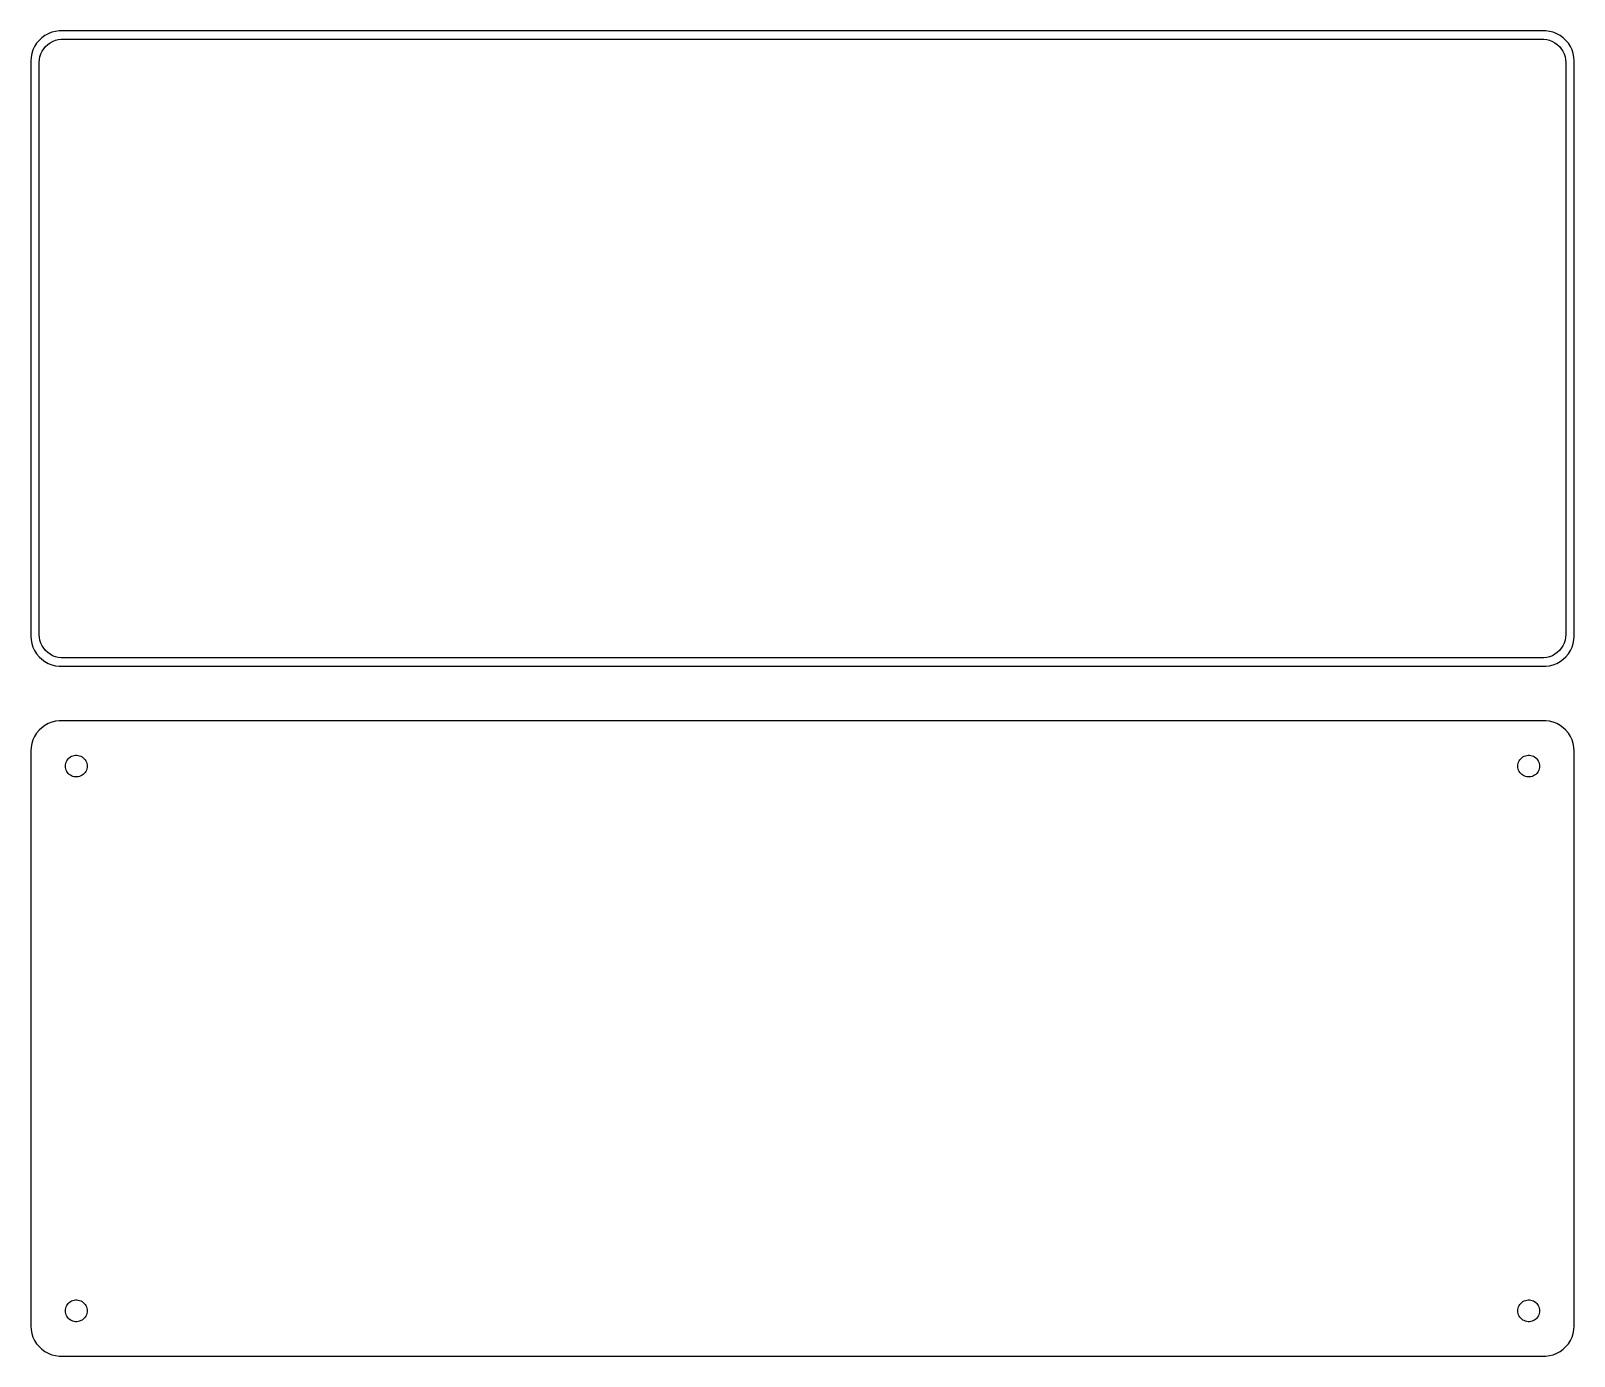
# Model space of a CAD drawing. Header units: metres. Extents: x -128 to 128, y 62 to 280.
import ezdxf

# ---------------------------------------------------------------- set-up
doc = ezdxf.new("R2010")
doc.units = ezdxf.units.M

msp = doc.modelspace()

# ---------------------------------------------------------------- linework, layer by layer
for p, q in [((-126.545, 278.439), (-126.882, 277.909)), ((-126.145, 278.923), (-126.545, 278.439)), ((-125.687, 279.353), (-126.145, 278.923)), ((-125.179, 279.722), (-125.687, 279.353)), ((-124.629, 280.024), (-125.179, 279.722)), ((-125.071, 277.899), (-124.716, 278.231)), ((-124.716, 278.231), (-124.323, 278.517)), ((-124.045, 280.255), (-124.629, 280.024)), ((-124.323, 278.517), (-123.898, 278.751)), ((-123.437, 280.411), (-124.045, 280.255)), ((-123.898, 278.751), (-123.446, 278.93)), ((-123.446, 278.93), (-122.975, 279.051)), ((-122.814, 280.49), (-123.437, 280.411)), ((-122.975, 279.051), (-122.493, 279.112)), ((122.814, 280.49), (-122.814, 280.49)), ((-122.493, 279.112), (122.493, 279.112)), ((122.493, 279.112), (122.975, 279.051)), ((123.437, 280.411), (122.814, 280.49)), ((122.975, 279.051), (123.446, 278.93)), ((124.045, 280.255), (123.437, 280.411)), ((123.446, 278.93), (123.898, 278.751)), ((123.898, 278.751), (124.323, 278.517)), ((124.629, 280.024), (124.045, 280.255)), ((124.323, 278.517), (124.716, 278.231)), ((125.179, 279.722), (124.629, 280.024)), ((124.716, 278.231), (125.071, 277.899)), ((125.687, 279.353), (125.179, 279.722)), ((126.145, 278.923), (125.687, 279.353)), ((126.545, 278.439), (126.145, 278.923)), ((126.882, 277.909), (126.545, 278.439)), ((-127.461, 276.127), (-127.5, 275.5)), ((-127.5, 275.5), (-127.5, 180.5)), ((-127.343, 276.743), (-127.461, 276.127)), ((-127.149, 277.341), (-127.343, 276.743)), ((-126.882, 277.909), (-127.149, 277.341)), ((-126.119, 275.25), (-126.089, 275.735)), ((-126.089, 275.735), (-125.998, 276.212)), ((-125.998, 276.212), (-125.848, 276.674)), ((-125.848, 276.674), (-125.641, 277.114)), ((-125.641, 277.114), (-125.38, 277.524)), ((-125.38, 277.524), (-125.071, 277.899)), ((125.071, 277.899), (125.38, 277.524)), ((125.38, 277.524), (125.641, 277.114)), ((125.641, 277.114), (125.848, 276.674)), ((125.848, 276.674), (125.998, 276.212)), ((125.998, 276.212), (126.089, 275.735)), ((126.089, 275.735), (126.119, 275.25)), ((127.149, 277.341), (126.882, 277.909)), ((127.343, 276.743), (127.149, 277.341)), ((127.461, 276.127), (127.343, 276.743)), ((127.5, 275.5), (127.461, 276.127)), ((127.5, 180.5), (127.5, 275.5)), ((-126.119, 180.75), (-126.119, 275.25)), ((126.119, 275.25), (126.119, 180.75)), ((-127.5, 180.5), (-127.461, 179.873)), ((-127.461, 179.873), (-127.343, 179.257)), ((-127.343, 179.257), (-127.149, 178.659)), ((-127.149, 178.659), (-126.882, 178.091)), ((-126.089, 180.265), (-126.119, 180.75)), ((-125.998, 179.788), (-126.089, 180.265)), ((-125.848, 179.326), (-125.998, 179.788)), ((-125.641, 178.886), (-125.848, 179.326)), ((-125.38, 178.476), (-125.641, 178.886)), ((125.641, 178.886), (125.38, 178.476)), ((125.848, 179.326), (125.641, 178.886)), ((125.998, 179.788), (125.848, 179.326)), ((126.089, 180.265), (125.998, 179.788)), ((126.119, 180.75), (126.089, 180.265)), ((126.882, 178.091), (127.149, 178.659)), ((127.149, 178.659), (127.343, 179.257)), ((127.343, 179.257), (127.461, 179.873)), ((127.461, 179.873), (127.5, 180.5)), ((-126.882, 178.091), (-126.545, 177.561)), ((-126.545, 177.561), (-126.145, 177.077)), ((-126.145, 177.077), (-125.687, 176.647)), ((-125.687, 176.647), (-125.179, 176.278)), ((-125.071, 178.101), (-125.38, 178.476)), ((-125.179, 176.278), (-124.629, 175.976)), ((-124.716, 177.769), (-125.071, 178.101)), ((-124.323, 177.483), (-124.716, 177.769)), ((-124.629, 175.976), (-124.045, 175.745)), ((-123.898, 177.249), (-124.323, 177.483)), ((-123.446, 177.07), (-123.898, 177.249)), ((-122.975, 176.949), (-123.446, 177.07)), ((-122.493, 176.888), (-122.975, 176.949)), ((122.493, 176.888), (-122.493, 176.888)), ((122.975, 176.949), (122.493, 176.888)), ((123.446, 177.07), (122.975, 176.949)), ((123.898, 177.249), (123.446, 177.07)), ((124.323, 177.483), (123.898, 177.249)), ((124.045, 175.745), (124.629, 175.976)), ((124.716, 177.769), (124.323, 177.483)), ((124.629, 175.976), (125.179, 176.278)), ((125.071, 178.101), (124.716, 177.769)), ((125.38, 178.476), (125.071, 178.101)), ((125.179, 176.278), (125.687, 176.647)), ((125.687, 176.647), (126.145, 177.077)), ((126.145, 177.077), (126.545, 177.561)), ((126.545, 177.561), (126.882, 178.091)), ((-124.045, 175.745), (-123.437, 175.589)), ((-123.437, 175.589), (-122.814, 175.51)), ((-122.814, 175.51), (122.814, 175.51)), ((122.814, 175.51), (123.437, 175.589)), ((123.437, 175.589), (124.045, 175.745)), ((-124.629, 166.024), (-125.179, 165.722)), ((-124.045, 166.255), (-124.629, 166.024)), ((-123.437, 166.411), (-124.045, 166.255)), ((-122.814, 166.49), (-123.437, 166.411)), ((122.814, 166.49), (-122.814, 166.49)), ((123.437, 166.411), (122.814, 166.49)), ((124.045, 166.255), (123.437, 166.411)), ((124.629, 166.024), (124.045, 166.255)), ((125.179, 165.722), (124.629, 166.024)), ((-127.149, 163.341), (-127.343, 162.743)), ((-126.882, 163.909), (-127.149, 163.341)), ((-126.545, 164.439), (-126.882, 163.909)), ((-126.145, 164.923), (-126.545, 164.439)), ((-125.687, 165.353), (-126.145, 164.923)), ((-125.179, 165.722), (-125.687, 165.353)), ((125.687, 165.353), (125.179, 165.722)), ((126.145, 164.923), (125.687, 165.353)), ((126.545, 164.439), (126.145, 164.923)), ((126.882, 163.909), (126.545, 164.439)), ((127.149, 163.341), (126.882, 163.909)), ((127.343, 162.743), (127.149, 163.341)), ((-127.461, 162.127), (-127.5, 161.5)), ((-127.5, 161.5), (-127.5, 66.5)), ((-127.343, 162.743), (-127.461, 162.127)), ((-120.766, 160.629), (-120.556, 160.712)), ((-120.556, 160.712), (-120.337, 160.768)), ((-120.337, 160.768), (-120.113, 160.796)), ((-120.113, 160.796), (-119.887, 160.796)), ((-119.887, 160.796), (-119.663, 160.768)), ((-119.663, 160.768), (-119.444, 160.712)), ((-119.444, 160.712), (-119.234, 160.629)), ((119.234, 160.629), (119.444, 160.712)), ((119.444, 160.712), (119.663, 160.768)), ((119.663, 160.768), (119.887, 160.796)), ((119.887, 160.796), (120.113, 160.796)), ((120.113, 160.796), (120.337, 160.768)), ((120.337, 160.768), (120.556, 160.712)), ((120.556, 160.712), (120.766, 160.629)), ((127.461, 162.127), (127.343, 162.743)), ((127.5, 161.5), (127.461, 162.127)), ((127.5, 66.5), (127.5, 161.5)), ((-121.8, 159), (-121.786, 159.226)), ((-121.786, 158.774), (-121.8, 159)), ((-121.786, 159.226), (-121.743, 159.448)), ((-121.743, 158.552), (-121.786, 158.774)), ((-121.743, 159.448), (-121.674, 159.663)), ((-121.674, 158.337), (-121.743, 158.552)), ((-121.674, 159.663), (-121.577, 159.867)), ((-121.577, 158.133), (-121.674, 158.337)), ((-121.577, 159.867), (-121.456, 160.058)), ((-121.456, 157.942), (-121.577, 158.133)), ((-121.456, 160.058), (-121.312, 160.232)), ((-121.312, 160.232), (-121.147, 160.387)), ((-121.147, 160.387), (-120.964, 160.52)), ((-120.964, 160.52), (-120.766, 160.629)), ((-119.234, 160.629), (-119.036, 160.52)), ((-119.036, 160.52), (-118.853, 160.387)), ((-118.853, 160.387), (-118.688, 160.232)), ((-118.688, 160.232), (-118.544, 160.058)), ((-118.544, 160.058), (-118.423, 159.867)), ((-118.423, 158.133), (-118.544, 157.942)), ((-118.423, 159.867), (-118.326, 159.663)), ((-118.326, 158.337), (-118.423, 158.133)), ((-118.326, 159.663), (-118.257, 159.448)), ((-118.257, 158.552), (-118.326, 158.337)), ((-118.257, 159.448), (-118.214, 159.226)), ((-118.214, 158.774), (-118.257, 158.552)), ((-118.214, 159.226), (-118.2, 159)), ((-118.2, 159), (-118.214, 158.774)), ((118.2, 159), (118.214, 159.226)), ((118.214, 158.774), (118.2, 159)), ((118.214, 159.226), (118.257, 159.448)), ((118.257, 158.552), (118.214, 158.774)), ((118.257, 159.448), (118.326, 159.663)), ((118.326, 158.337), (118.257, 158.552)), ((118.326, 159.663), (118.423, 159.867)), ((118.423, 158.133), (118.326, 158.337)), ((118.423, 159.867), (118.544, 160.058)), ((118.544, 157.942), (118.423, 158.133)), ((118.544, 160.058), (118.688, 160.232)), ((118.688, 160.232), (118.853, 160.387)), ((118.853, 160.387), (119.036, 160.52)), ((119.036, 160.52), (119.234, 160.629)), ((120.766, 160.629), (120.964, 160.52)), ((120.964, 160.52), (121.147, 160.387)), ((121.147, 160.387), (121.312, 160.232)), ((121.312, 160.232), (121.456, 160.058)), ((121.456, 160.058), (121.577, 159.867)), ((121.577, 158.133), (121.456, 157.942)), ((121.577, 159.867), (121.674, 159.663)), ((121.674, 158.337), (121.577, 158.133)), ((121.674, 159.663), (121.743, 159.448)), ((121.743, 158.552), (121.674, 158.337)), ((121.743, 159.448), (121.786, 159.226)), ((121.786, 158.774), (121.743, 158.552)), ((121.786, 159.226), (121.8, 159)), ((121.8, 159), (121.786, 158.774)), ((-121.312, 157.768), (-121.456, 157.942)), ((-121.147, 157.613), (-121.312, 157.768)), ((-120.964, 157.48), (-121.147, 157.613)), ((-120.766, 157.371), (-120.964, 157.48)), ((-120.556, 157.288), (-120.766, 157.371)), ((-120.337, 157.232), (-120.556, 157.288)), ((-120.113, 157.204), (-120.337, 157.232)), ((-119.887, 157.204), (-120.113, 157.204)), ((-119.663, 157.232), (-119.887, 157.204)), ((-119.444, 157.288), (-119.663, 157.232)), ((-119.234, 157.371), (-119.444, 157.288)), ((-119.036, 157.48), (-119.234, 157.371)), ((-118.853, 157.613), (-119.036, 157.48)), ((-118.688, 157.768), (-118.853, 157.613)), ((-118.544, 157.942), (-118.688, 157.768)), ((118.688, 157.768), (118.544, 157.942)), ((118.853, 157.613), (118.688, 157.768)), ((119.036, 157.48), (118.853, 157.613)), ((119.234, 157.371), (119.036, 157.48)), ((119.444, 157.288), (119.234, 157.371)), ((119.663, 157.232), (119.444, 157.288)), ((119.887, 157.204), (119.663, 157.232)), ((120.113, 157.204), (119.887, 157.204)), ((120.337, 157.232), (120.113, 157.204)), ((120.556, 157.288), (120.337, 157.232)), ((120.766, 157.371), (120.556, 157.288)), ((120.964, 157.48), (120.766, 157.371)), ((121.147, 157.613), (120.964, 157.48)), ((121.312, 157.768), (121.147, 157.613)), ((121.456, 157.942), (121.312, 157.768)), ((-121.8, 69), (-121.786, 69.2256)), ((-121.786, 68.7744), (-121.8, 69)), ((-121.786, 69.2256), (-121.743, 69.4476)), ((-121.743, 69.4476), (-121.674, 69.6626)), ((-121.674, 69.6626), (-121.577, 69.8672)), ((-121.577, 69.8672), (-121.456, 70.058)), ((-121.456, 70.058), (-121.312, 70.2322)), ((-121.312, 70.2322), (-121.147, 70.3869)), ((-121.147, 70.3869), (-120.964, 70.5198)), ((-120.964, 70.5198), (-120.766, 70.6287)), ((-120.766, 70.6287), (-120.556, 70.7119)), ((-120.556, 70.7119), (-120.337, 70.7681)), ((-120.337, 70.7681), (-120.113, 70.7964)), ((-120.113, 70.7964), (-119.887, 70.7964)), ((-119.887, 70.7964), (-119.663, 70.7681)), ((-119.663, 70.7681), (-119.444, 70.7119)), ((-119.444, 70.7119), (-119.234, 70.6287)), ((-119.234, 70.6287), (-119.036, 70.5198)), ((-119.036, 70.5198), (-118.853, 70.3869)), ((-118.853, 70.3869), (-118.688, 70.2322)), ((-118.688, 70.2322), (-118.544, 70.058)), ((-118.544, 70.058), (-118.423, 69.8672)), ((-118.423, 69.8672), (-118.326, 69.6626)), ((-118.326, 69.6626), (-118.257, 69.4476)), ((-118.257, 69.4476), (-118.214, 69.2256)), ((-118.214, 69.2256), (-118.2, 69)), ((-118.2, 69), (-118.214, 68.7744)), ((118.2, 69), (118.214, 69.2256)), ((118.214, 68.7744), (118.2, 69)), ((118.214, 69.2256), (118.257, 69.4476)), ((118.257, 69.4476), (118.326, 69.6626)), ((118.326, 69.6626), (118.423, 69.8672)), ((118.423, 69.8672), (118.544, 70.058)), ((118.544, 70.058), (118.688, 70.2322)), ((118.688, 70.2322), (118.853, 70.3869)), ((118.853, 70.3869), (119.036, 70.5198)), ((119.036, 70.5198), (119.234, 70.6287)), ((119.234, 70.6287), (119.444, 70.7119)), ((119.444, 70.7119), (119.663, 70.7681)), ((119.663, 70.7681), (119.887, 70.7964)), ((119.887, 70.7964), (120.113, 70.7964)), ((120.113, 70.7964), (120.337, 70.7681)), ((120.337, 70.7681), (120.556, 70.7119)), ((120.556, 70.7119), (120.766, 70.6287)), ((120.766, 70.6287), (120.964, 70.5198)), ((120.964, 70.5198), (121.147, 70.3869)), ((121.147, 70.3869), (121.312, 70.2322)), ((121.312, 70.2322), (121.456, 70.058)), ((121.456, 70.058), (121.577, 69.8672)), ((121.577, 69.8672), (121.674, 69.6626)), ((121.674, 69.6626), (121.743, 69.4476)), ((121.743, 69.4476), (121.786, 69.2256)), ((121.786, 69.2256), (121.8, 69)), ((121.8, 69), (121.786, 68.7744)), ((-127.5, 66.5), (-127.461, 65.8733)), ((-121.743, 68.5524), (-121.786, 68.7744)), ((-121.674, 68.3374), (-121.743, 68.5524)), ((-121.577, 68.1328), (-121.674, 68.3374)), ((-121.456, 67.942), (-121.577, 68.1328)), ((-121.312, 67.7678), (-121.456, 67.942)), ((-121.147, 67.6131), (-121.312, 67.7678)), ((-120.964, 67.4802), (-121.147, 67.6131)), ((-120.766, 67.3713), (-120.964, 67.4802)), ((-120.556, 67.2881), (-120.766, 67.3713)), ((-120.337, 67.2319), (-120.556, 67.2881)), ((-120.113, 67.2036), (-120.337, 67.2319)), ((-119.887, 67.2036), (-120.113, 67.2036)), ((-119.663, 67.2319), (-119.887, 67.2036)), ((-119.444, 67.2881), (-119.663, 67.2319)), ((-119.234, 67.3713), (-119.444, 67.2881)), ((-119.036, 67.4802), (-119.234, 67.3713)), ((-118.853, 67.6131), (-119.036, 67.4802)), ((-118.688, 67.7678), (-118.853, 67.6131)), ((-118.544, 67.942), (-118.688, 67.7678)), ((-118.423, 68.1328), (-118.544, 67.942)), ((-118.326, 68.3374), (-118.423, 68.1328)), ((-118.257, 68.5524), (-118.326, 68.3374)), ((-118.214, 68.7744), (-118.257, 68.5524)), ((118.257, 68.5524), (118.214, 68.7744)), ((118.326, 68.3374), (118.257, 68.5524)), ((118.423, 68.1328), (118.326, 68.3374)), ((118.544, 67.942), (118.423, 68.1328)), ((118.688, 67.7678), (118.544, 67.942)), ((118.853, 67.6131), (118.688, 67.7678)), ((119.036, 67.4802), (118.853, 67.6131)), ((119.234, 67.3713), (119.036, 67.4802)), ((119.444, 67.2881), (119.234, 67.3713)), ((119.663, 67.2319), (119.444, 67.2881)), ((119.887, 67.2036), (119.663, 67.2319)), ((120.113, 67.2036), (119.887, 67.2036)), ((120.337, 67.2319), (120.113, 67.2036)), ((120.556, 67.2881), (120.337, 67.2319)), ((120.766, 67.3713), (120.556, 67.2881)), ((120.964, 67.4802), (120.766, 67.3713)), ((121.147, 67.6131), (120.964, 67.4802)), ((121.312, 67.7678), (121.147, 67.6131)), ((121.456, 67.942), (121.312, 67.7678)), ((121.577, 68.1328), (121.456, 67.942)), ((121.674, 68.3374), (121.577, 68.1328)), ((121.743, 68.5524), (121.674, 68.3374)), ((121.786, 68.7744), (121.743, 68.5524)), ((127.461, 65.8733), (127.5, 66.5)), ((-127.461, 65.8733), (-127.343, 65.2566)), ((-127.343, 65.2566), (-127.149, 64.6594)), ((-127.149, 64.6594), (-126.882, 64.0912)), ((-126.882, 64.0912), (-126.545, 63.5611)), ((126.545, 63.5611), (126.882, 64.0912)), ((126.882, 64.0912), (127.149, 64.6594)), ((127.149, 64.6594), (127.343, 65.2566)), ((127.343, 65.2566), (127.461, 65.8733)), ((-126.545, 63.5611), (-126.145, 63.0773)), ((-126.145, 63.0773), (-125.687, 62.6474)), ((-125.687, 62.6474), (-125.179, 62.2784)), ((-125.179, 62.2784), (-124.629, 61.9759)), ((-124.629, 61.9759), (-124.045, 61.7447)), ((-124.045, 61.7447), (-123.437, 61.5886)), ((-123.437, 61.5886), (-122.814, 61.5099)), ((-122.814, 61.5099), (122.814, 61.5099)), ((122.814, 61.5099), (123.437, 61.5886)), ((123.437, 61.5886), (124.045, 61.7447)), ((124.045, 61.7447), (124.629, 61.9759)), ((124.629, 61.9759), (125.179, 62.2784)), ((125.179, 62.2784), (125.687, 62.6474)), ((125.687, 62.6474), (126.145, 63.0773)), ((126.145, 63.0773), (126.545, 63.5611))]:
    msp.add_line(p, q)

doc.saveas('drawing.dxf')
